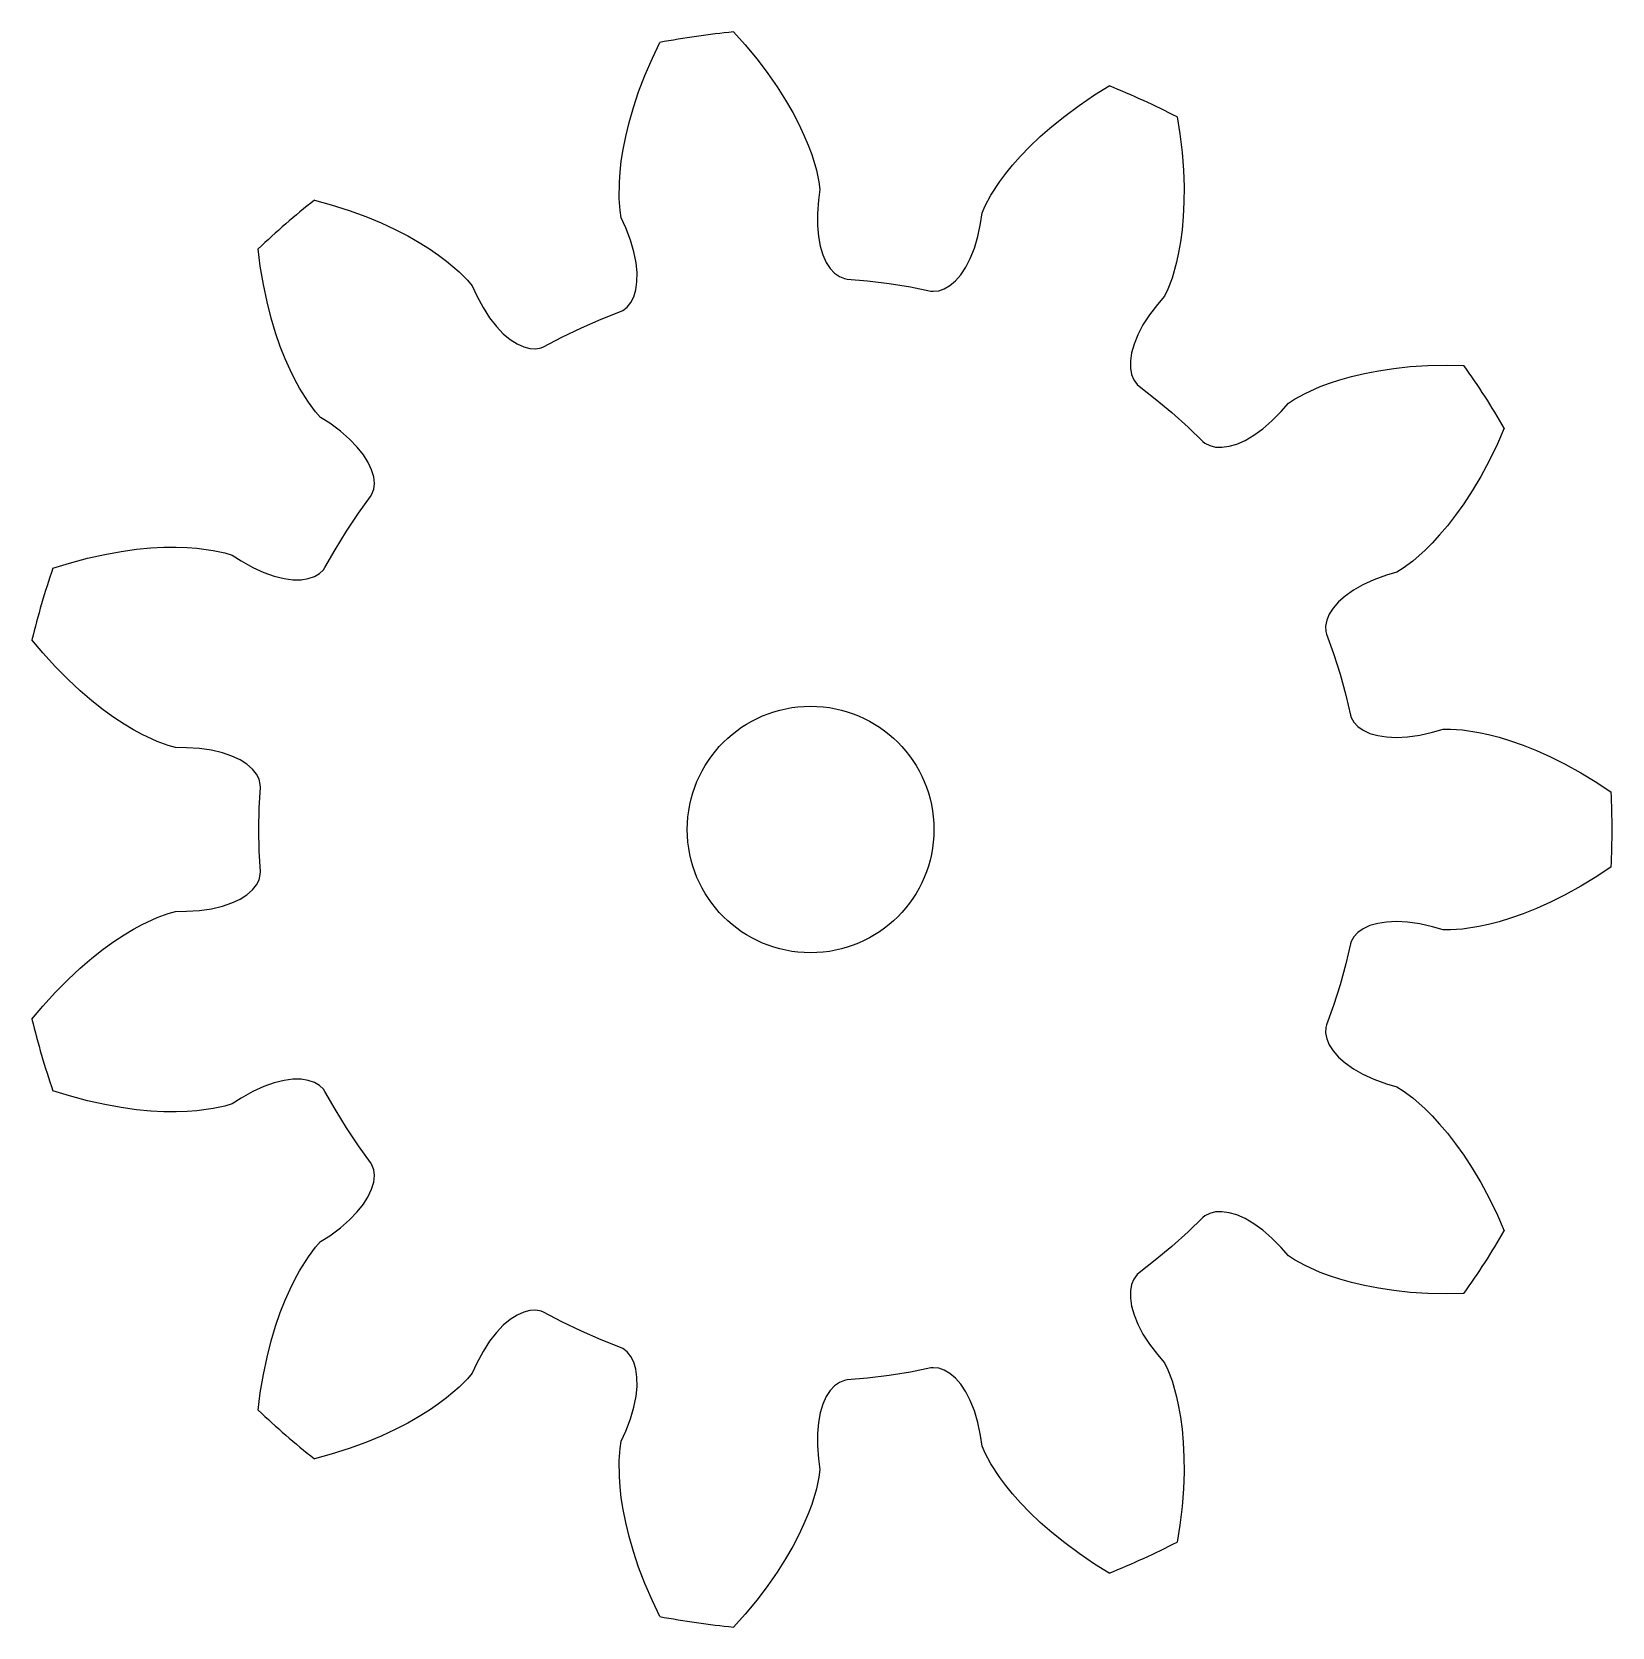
# Model space of a CAD drawing. Extents: x -12.6 to 13, y -12.9 to 12.9.
import ezdxf

# ---------------------------------------------------------------- set-up
doc = ezdxf.new("R2010")
doc.units = 0

msp = doc.modelspace()

# ---------------------------------------------------------------- linework, layer by layer
msp.add_circle((0, 0), 2)
msp.add_circle((0, 0), 2)
at = {"layer": 'layer0'}
for p, q in [((-2.567, 12.515), (-2.447, 12.768)), ((-1.249, 12.94), (-1.063, 12.732)), ((-1.063, 12.732), (-0.868, 12.497)), ((-2.688, 12.235), (-2.567, 12.515)), ((-0.868, 12.497), (-0.694, 12.267)), ((-2.79, 11.966), (-2.688, 12.235)), ((-0.694, 12.267), (-0.541, 12.046)), ((-2.875, 11.711), (-2.79, 11.966)), ((-0.541, 12.046), (-0.407, 11.835)), ((4.354, 11.746), (4.607, 11.917)), ((4.607, 11.917), (4.844, 12.064)), ((-2.944, 11.47), (-2.875, 11.711)), ((-0.407, 11.835), (-0.29, 11.633)), ((4.122, 11.575), (4.354, 11.746)), ((-2.999, 11.244), (-2.944, 11.47)), ((-0.29, 11.633), (-0.191, 11.442)), ((-0.191, 11.442), (-0.108, 11.266)), ((3.724, 11.241), (3.913, 11.406)), ((3.913, 11.406), (4.122, 11.575)), ((5.945, 11.561), (5.989, 11.285)), ((-3.041, 11.033), (-2.999, 11.244)), ((-0.108, 11.266), (-0.038, 11.1)), ((3.556, 11.08), (3.724, 11.241)), ((5.989, 11.285), (6.026, 10.982)), ((-3.071, 10.84), (-3.041, 11.033)), ((-0.038, 11.1), (0.018, 10.951)), ((0.018, 10.951), (0.095, 10.695)), ((3.277, 10.779), (3.407, 10.925)), ((3.407, 10.925), (3.556, 11.08)), ((6.026, 10.982), (6.048, 10.695)), ((-3.102, 10.502), (-3.091, 10.662)), ((-3.091, 10.662), (-3.071, 10.84)), ((0.095, 10.695), (0.136, 10.506)), ((3.068, 10.512), (3.164, 10.64)), ((3.164, 10.64), (3.277, 10.779)), ((6.048, 10.695), (6.058, 10.426)), ((-3.104, 10.235), (-3.102, 10.502)), ((0.152, 10.385), (0.127, 10.209)), ((0.136, 10.506), (0.152, 10.385)), ((2.922, 10.289), (3.068, 10.512)), ((6.058, 10.426), (6.056, 10.176)), ((-8.047, 10.21), (-7.777, 10.136)), ((-7.777, 10.136), (-7.487, 10.043)), ((-3.09, 10.042), (-3.104, 10.235)), ((0.127, 10.209), (0.11, 9.996)), ((2.78, 10.007), (2.829, 10.118)), ((2.829, 10.118), (2.922, 10.289)), ((6.056, 10.176), (6.045, 9.943)), ((-7.487, 10.043), (-7.216, 9.944)), ((-7.216, 9.944), (-6.968, 9.842)), ((-6.968, 9.842), (-6.74, 9.736)), ((-3.071, 9.922), (-3.09, 10.042)), ((-2.998, 9.76), (-3.071, 9.922)), ((0.11, 9.996), (0.11, 9.799)), ((2.754, 9.832), (2.78, 10.007)), ((6.045, 9.943), (6.026, 9.729)), ((-6.74, 9.736), (-6.534, 9.629)), ((-6.534, 9.629), (-6.347, 9.523)), ((-2.921, 9.56), (-2.998, 9.76)), ((0.11, 9.799), (0.126, 9.621)), ((0.126, 9.621), (0.156, 9.461)), ((2.656, 9.433), (2.711, 9.622)), ((2.711, 9.622), (2.754, 9.832)), ((6.026, 9.729), (6, 9.536)), ((-8.926, 9.141), (-8.961, 9.418)), ((-6.347, 9.523), (-6.181, 9.419)), ((-6.181, 9.419), (-6.033, 9.318)), ((-6.033, 9.318), (-5.906, 9.222)), ((-2.866, 9.372), (-2.921, 9.56)), ((-2.831, 9.196), (-2.866, 9.372)), ((0.156, 9.461), (0.199, 9.321)), ((0.199, 9.321), (0.253, 9.201)), ((2.59, 9.266), (2.656, 9.433)), ((5.969, 9.359), (5.935, 9.203)), ((6, 9.536), (5.969, 9.359)), ((-8.876, 8.84), (-8.926, 9.141)), ((-5.906, 9.222), (-5.702, 9.049)), ((-2.815, 9.034), (-2.831, 9.196)), ((0.253, 9.201), (0.317, 9.102)), ((0.317, 9.102), (0.389, 9.025)), ((2.435, 8.999), (2.516, 9.122)), ((2.516, 9.122), (2.59, 9.266)), ((5.935, 9.203), (5.862, 8.946)), ((-8.816, 8.558), (-8.876, 8.84)), ((-5.702, 9.049), (-5.566, 8.911)), ((-5.566, 8.911), (-5.487, 8.818)), ((-5.487, 8.818), (-5.413, 8.657)), ((-2.835, 8.757), (-2.817, 8.887)), ((-2.817, 8.887), (-2.815, 9.034)), ((0.389, 9.025), (0.468, 8.971)), ((0.468, 8.971), (0.55, 8.938)), ((0.55, 8.938), (0.593, 8.931)), ((0.593, 8.931), (0.924, 8.902)), ((0.924, 8.902), (1.274, 8.859)), ((1.274, 8.859), (1.621, 8.802)), ((1.621, 8.802), (1.948, 8.736)), ((2.169, 8.77), (2.26, 8.823)), ((2.26, 8.823), (2.349, 8.9)), ((2.349, 8.9), (2.435, 8.999)), ((5.862, 8.946), (5.794, 8.764)), ((-8.75, 8.298), (-8.816, 8.558)), ((-5.413, 8.657), (-5.312, 8.469)), ((-2.976, 8.476), (-2.916, 8.55)), ((-2.916, 8.55), (-2.869, 8.644)), ((-2.869, 8.644), (-2.835, 8.757)), ((1.948, 8.736), (1.99, 8.731)), ((1.99, 8.731), (2.079, 8.739)), ((2.079, 8.739), (2.169, 8.77)), ((5.742, 8.654), (5.627, 8.52)), ((5.794, 8.764), (5.742, 8.654)), ((-8.678, 8.057), (-8.75, 8.298)), ((-5.312, 8.469), (-5.206, 8.303)), ((-5.206, 8.303), (-5.096, 8.161)), ((-3.395, 8.281), (-3.085, 8.402)), ((-3.085, 8.402), (-3.046, 8.421)), ((-3.046, 8.421), (-2.976, 8.476)), ((5.497, 8.35), (5.39, 8.185)), ((5.627, 8.52), (5.497, 8.35)), ((-8.602, 7.838), (-8.678, 8.057)), ((-5.096, 8.161), (-4.984, 8.043)), ((-4.984, 8.043), (-4.872, 7.949)), ((-4.035, 7.989), (-3.718, 8.141)), ((-3.718, 8.141), (-3.395, 8.281)), ((5.307, 8.026), (5.246, 7.875)), ((5.39, 8.185), (5.307, 8.026)), ((-8.523, 7.637), (-8.602, 7.838)), ((-4.872, 7.949), (-4.761, 7.877)), ((-4.761, 7.877), (-4.654, 7.829)), ((-4.654, 7.829), (-4.552, 7.803)), ((-4.552, 7.803), (-4.457, 7.799)), ((-4.457, 7.799), (-4.37, 7.817)), ((-4.37, 7.817), (-4.33, 7.833)), ((-4.33, 7.833), (-4.035, 7.989)), ((5.246, 7.875), (5.207, 7.733)), ((-8.444, 7.459), (-8.523, 7.637)), ((5.207, 7.733), (5.188, 7.603)), ((5.188, 7.603), (5.188, 7.486)), ((9.458, 7.48), (9.726, 7.509)), ((9.726, 7.509), (10.013, 7.527)), ((10.013, 7.527), (10.318, 7.534)), ((10.318, 7.534), (10.597, 7.53)), ((-8.364, 7.298), (-8.444, 7.459)), ((-8.288, 7.158), (-8.364, 7.298)), ((5.188, 7.486), (5.207, 7.382)), ((5.207, 7.382), (5.243, 7.294)), ((5.243, 7.294), (5.295, 7.222)), ((8.414, 7.24), (8.585, 7.296)), ((8.585, 7.296), (8.772, 7.349)), ((8.772, 7.349), (8.982, 7.399)), ((8.982, 7.399), (9.21, 7.443)), ((9.21, 7.443), (9.458, 7.48)), ((-8.145, 6.932), (-8.288, 7.158)), ((5.295, 7.222), (5.327, 7.193)), ((5.327, 7.193), (5.59, 6.989)), ((5.59, 6.989), (5.861, 6.764)), ((7.851, 6.982), (8.02, 7.076)), ((8.02, 7.076), (8.265, 7.185)), ((8.265, 7.185), (8.414, 7.24)), ((-8.029, 6.777), (-8.145, 6.932)), ((-7.948, 6.686), (-8.029, 6.777)), ((5.861, 6.764), (6.123, 6.528)), ((7.483, 6.629), (7.633, 6.782)), ((7.633, 6.782), (7.749, 6.915)), ((7.749, 6.915), (7.851, 6.982)), ((-7.799, 6.59), (-7.948, 6.686)), ((-7.626, 6.463), (-7.799, 6.59)), ((6.123, 6.528), (6.361, 6.296)), ((7.189, 6.395), (7.334, 6.5)), ((7.334, 6.5), (7.483, 6.629)), ((11.251, 6.512), (11.14, 6.256)), ((-7.478, 6.334), (-7.626, 6.463)), ((-7.353, 6.205), (-7.478, 6.334)), ((6.361, 6.296), (6.395, 6.269)), ((6.395, 6.269), (6.473, 6.228)), ((6.473, 6.228), (6.566, 6.205)), ((6.671, 6.201), (6.788, 6.217)), ((6.788, 6.217), (6.914, 6.254)), ((6.914, 6.254), (7.048, 6.313)), ((7.048, 6.313), (7.189, 6.395)), ((11.14, 6.256), (11.007, 5.981)), ((-7.252, 6.078), (-7.353, 6.205)), ((-7.174, 5.953), (-7.252, 6.078)), ((-7.12, 5.834), (-7.174, 5.953)), ((6.566, 6.205), (6.671, 6.201)), ((11.007, 5.981), (10.87, 5.728)), ((-7.087, 5.721), (-7.12, 5.834)), ((-7.076, 5.616), (-7.087, 5.721)), ((10.87, 5.728), (10.733, 5.496)), ((-7.137, 5.401), (-7.115, 5.438)), ((-7.115, 5.438), (-7.086, 5.521)), ((-7.086, 5.521), (-7.076, 5.616)), ((10.733, 5.496), (10.596, 5.286)), ((-7.333, 5.131), (-7.137, 5.401)), ((10.596, 5.286), (10.461, 5.097)), ((-7.529, 4.839), (-7.333, 5.131)), ((10.329, 4.927), (10.203, 4.778)), ((10.461, 5.097), (10.329, 4.927)), ((-7.714, 4.539), (-7.529, 4.839)), ((10.203, 4.778), (10.081, 4.646)), ((-12.023, 4.322), (-11.728, 4.401)), ((-11.728, 4.401), (-11.447, 4.464)), ((-11.447, 4.464), (-11.182, 4.512)), ((-11.182, 4.512), (-10.934, 4.546)), ((-10.934, 4.546), (-10.702, 4.568)), ((-10.702, 4.568), (-10.488, 4.58)), ((-10.488, 4.58), (-10.292, 4.582)), ((-10.292, 4.582), (-10.113, 4.577)), ((-10.113, 4.577), (-9.954, 4.565)), ((-9.954, 4.565), (-9.689, 4.529)), ((-9.689, 4.529), (-9.5, 4.488)), ((-9.5, 4.488), (-9.384, 4.452)), ((-9.384, 4.452), (-9.234, 4.357)), ((-7.877, 4.249), (-7.714, 4.539)), ((9.969, 4.533), (9.768, 4.356)), ((10.081, 4.646), (9.969, 4.533)), ((-12.289, 4.239), (-12.023, 4.322)), ((-9.234, 4.357), (-9.047, 4.252)), ((-9.047, 4.252), (-8.868, 4.171)), ((-8.868, 4.171), (-8.699, 4.111)), ((-8.048, 4.103), (-7.966, 4.152)), ((-7.966, 4.152), (-7.902, 4.214)), ((-7.902, 4.214), (-7.877, 4.249)), ((9.509, 4.176), (9.34, 4.126)), ((9.613, 4.241), (9.509, 4.176)), ((9.768, 4.356), (9.613, 4.241)), ((-8.699, 4.111), (-8.541, 4.072)), ((-8.541, 4.072), (-8.396, 4.053)), ((-8.396, 4.053), (-8.264, 4.053)), ((-8.264, 4.053), (-8.148, 4.07)), ((-8.148, 4.07), (-8.048, 4.103)), ((8.804, 3.882), (8.671, 3.788)), ((8.959, 3.971), (8.804, 3.882)), ((9.138, 4.053), (8.959, 3.971)), ((9.34, 4.126), (9.138, 4.053)), ((8.561, 3.691), (8.475, 3.592)), ((8.671, 3.788), (8.561, 3.691)), ((8.372, 3.395), (8.354, 3.301)), ((8.412, 3.492), (8.372, 3.395)), ((8.475, 3.592), (8.412, 3.492)), ((8.354, 3.301), (8.359, 3.213)), ((8.359, 3.213), (8.37, 3.171)), ((8.37, 3.171), (8.482, 2.857)), ((-12.451, 2.864), (-12.63, 3.078)), ((-12.246, 2.638), (-12.451, 2.864)), ((8.482, 2.857), (8.587, 2.522)), ((-12.044, 2.433), (-12.246, 2.638)), ((-11.847, 2.25), (-12.044, 2.433)), ((8.587, 2.522), (8.68, 2.182)), ((-11.656, 2.087), (-11.847, 2.25)), ((-11.473, 1.943), (-11.656, 2.087)), ((8.68, 2.182), (8.755, 1.857)), ((-11.299, 1.817), (-11.473, 1.943)), ((-11.136, 1.71), (-11.299, 1.817)), ((8.755, 1.857), (8.769, 1.817)), ((8.769, 1.817), (8.813, 1.739)), ((-10.982, 1.618), (-11.136, 1.71)), ((-10.842, 1.541), (-10.982, 1.618)), ((8.813, 1.739), (8.878, 1.67)), ((8.878, 1.67), (8.965, 1.61)), ((8.965, 1.61), (9.071, 1.56)), ((9.071, 1.56), (9.198, 1.523)), ((9.879, 1.531), (10.087, 1.579)), ((10.087, 1.579), (10.258, 1.628)), ((10.258, 1.628), (10.379, 1.63)), ((10.379, 1.63), (10.573, 1.616)), ((10.573, 1.616), (10.837, 1.576)), ((10.837, 1.576), (10.993, 1.542)), ((-10.6, 1.428), (-10.842, 1.541)), ((-10.418, 1.361), (-10.6, 1.428)), ((-10.301, 1.328), (-10.418, 1.361)), ((-10.124, 1.327), (-10.301, 1.328)), ((-9.91, 1.314), (-10.124, 1.327)), ((-9.715, 1.286), (-9.91, 1.314)), ((9.198, 1.523), (9.342, 1.501)), ((9.342, 1.501), (9.505, 1.493)), ((9.505, 1.493), (9.684, 1.503)), ((9.684, 1.503), (9.879, 1.531)), ((10.993, 1.542), (11.166, 1.497)), ((11.166, 1.497), (11.353, 1.44)), ((11.353, 1.44), (11.556, 1.368)), ((11.556, 1.368), (11.772, 1.282)), ((-9.541, 1.245), (-9.715, 1.286)), ((-9.387, 1.192), (-9.541, 1.245)), ((-9.254, 1.129), (-9.387, 1.192)), ((-9.143, 1.059), (-9.254, 1.129)), ((-9.055, 0.981), (-9.143, 1.059)), ((11.772, 1.282), (12.001, 1.179)), ((12.001, 1.179), (12.241, 1.059)), ((12.241, 1.059), (12.493, 0.919)), ((-8.989, 0.899), (-9.055, 0.981)), ((-8.946, 0.814), (-8.989, 0.899)), ((-8.926, 0.728), (-8.946, 0.814)), ((12.493, 0.919), (12.753, 0.76)), ((-8.943, 0.352), (-8.924, 0.684)), ((-8.924, 0.684), (-8.926, 0.728)), ((12.753, 0.76), (12.986, 0.605)), ((-8.95, 0), (-8.943, 0.352)), ((-8.943, -0.352), (-8.95, 0)), ((-8.924, -0.684), (-8.943, -0.352)), ((-8.946, -0.814), (-8.926, -0.728)), ((-8.926, -0.728), (-8.924, -0.684)), ((12.753, -0.76), (12.493, -0.919)), ((12.986, -0.605), (12.753, -0.76)), ((-9.143, -1.059), (-9.055, -0.981)), ((-9.055, -0.981), (-8.989, -0.899)), ((-8.989, -0.899), (-8.946, -0.814)), ((12.493, -0.919), (12.241, -1.059)), ((-9.91, -1.314), (-9.715, -1.286)), ((-9.715, -1.286), (-9.541, -1.245)), ((-9.541, -1.245), (-9.387, -1.192)), ((-9.387, -1.192), (-9.254, -1.129)), ((-9.254, -1.129), (-9.143, -1.059)), ((11.772, -1.282), (11.556, -1.368)), ((12.001, -1.179), (11.772, -1.282)), ((12.241, -1.059), (12.001, -1.179)), ((-10.982, -1.618), (-10.842, -1.541)), ((-10.842, -1.541), (-10.6, -1.428)), ((-10.6, -1.428), (-10.418, -1.361)), ((-10.418, -1.361), (-10.301, -1.328)), ((-10.301, -1.328), (-10.124, -1.327)), ((-10.124, -1.327), (-9.91, -1.314)), ((9.198, -1.523), (9.071, -1.56)), ((9.342, -1.501), (9.198, -1.523)), ((9.505, -1.493), (9.342, -1.501)), ((9.684, -1.503), (9.505, -1.493)), ((9.879, -1.531), (9.684, -1.503)), ((10.087, -1.579), (9.879, -1.531)), ((10.993, -1.542), (10.837, -1.576)), ((11.166, -1.497), (10.993, -1.542)), ((11.353, -1.44), (11.166, -1.497)), ((11.556, -1.368), (11.353, -1.44)), ((-11.299, -1.817), (-11.136, -1.71)), ((-11.136, -1.71), (-10.982, -1.618)), ((8.813, -1.739), (8.769, -1.817)), ((8.878, -1.67), (8.813, -1.739)), ((8.965, -1.61), (8.878, -1.67)), ((9.071, -1.56), (8.965, -1.61)), ((10.258, -1.628), (10.087, -1.579)), ((10.379, -1.63), (10.258, -1.628)), ((10.573, -1.616), (10.379, -1.63)), ((10.837, -1.576), (10.573, -1.616)), ((-11.656, -2.087), (-11.473, -1.943)), ((-11.473, -1.943), (-11.299, -1.817)), ((8.755, -1.857), (8.68, -2.182)), ((8.769, -1.817), (8.755, -1.857)), ((-12.044, -2.433), (-11.847, -2.25)), ((-11.847, -2.25), (-11.656, -2.087)), ((8.68, -2.182), (8.587, -2.522)), ((-12.246, -2.638), (-12.044, -2.433)), ((8.587, -2.522), (8.482, -2.857)), ((-12.451, -2.864), (-12.246, -2.638)), ((-12.63, -3.078), (-12.451, -2.864)), ((8.482, -2.857), (8.37, -3.171)), ((8.359, -3.213), (8.354, -3.301)), ((8.354, -3.301), (8.372, -3.395)), ((8.37, -3.171), (8.359, -3.213)), ((8.372, -3.395), (8.412, -3.492)), ((8.412, -3.492), (8.475, -3.592)), ((8.475, -3.592), (8.561, -3.691)), ((8.561, -3.691), (8.671, -3.788)), ((8.671, -3.788), (8.804, -3.882)), ((-8.699, -4.111), (-8.868, -4.171)), ((-8.541, -4.072), (-8.699, -4.111)), ((-8.396, -4.053), (-8.541, -4.072)), ((-8.264, -4.053), (-8.396, -4.053)), ((-8.148, -4.07), (-8.264, -4.053)), ((-8.048, -4.103), (-8.148, -4.07)), ((-7.966, -4.152), (-8.048, -4.103)), ((8.804, -3.882), (8.959, -3.971)), ((8.959, -3.971), (9.138, -4.053)), ((9.138, -4.053), (9.34, -4.126)), ((9.34, -4.126), (9.509, -4.176)), ((-12.023, -4.322), (-12.289, -4.239)), ((-11.728, -4.401), (-12.023, -4.322)), ((-9.234, -4.357), (-9.384, -4.452)), ((-9.047, -4.252), (-9.234, -4.357)), ((-8.868, -4.171), (-9.047, -4.252)), ((-7.902, -4.214), (-7.966, -4.152)), ((-7.877, -4.249), (-7.902, -4.214)), ((-7.714, -4.539), (-7.877, -4.249)), ((9.509, -4.176), (9.613, -4.241)), ((9.613, -4.241), (9.768, -4.356)), ((9.768, -4.356), (9.969, -4.533)), ((-11.447, -4.464), (-11.728, -4.401)), ((-11.182, -4.512), (-11.447, -4.464)), ((-10.934, -4.546), (-11.182, -4.512)), ((-10.702, -4.568), (-10.934, -4.546)), ((-10.488, -4.58), (-10.702, -4.568)), ((-10.292, -4.582), (-10.488, -4.58)), ((-10.113, -4.577), (-10.292, -4.582)), ((-9.954, -4.565), (-10.113, -4.577)), ((-9.689, -4.529), (-9.954, -4.565)), ((-9.5, -4.488), (-9.689, -4.529)), ((-9.384, -4.452), (-9.5, -4.488)), ((-7.529, -4.839), (-7.714, -4.539)), ((9.969, -4.533), (10.081, -4.646)), ((10.081, -4.646), (10.203, -4.778)), ((-7.333, -5.131), (-7.529, -4.839)), ((10.203, -4.778), (10.329, -4.927)), ((-7.137, -5.401), (-7.333, -5.131)), ((10.329, -4.927), (10.461, -5.097)), ((10.461, -5.097), (10.596, -5.286)), ((-7.115, -5.438), (-7.137, -5.401)), ((10.596, -5.286), (10.733, -5.496)), ((-7.086, -5.521), (-7.115, -5.438)), ((-7.087, -5.721), (-7.076, -5.616)), ((-7.076, -5.616), (-7.086, -5.521)), ((10.733, -5.496), (10.87, -5.728)), ((-7.174, -5.953), (-7.12, -5.834)), ((-7.12, -5.834), (-7.087, -5.721)), ((10.87, -5.728), (11.007, -5.981)), ((-7.478, -6.334), (-7.353, -6.205)), ((-7.353, -6.205), (-7.252, -6.078)), ((-7.252, -6.078), (-7.174, -5.953)), ((6.566, -6.205), (6.473, -6.228)), ((6.671, -6.201), (6.566, -6.205)), ((6.788, -6.217), (6.671, -6.201)), ((11.007, -5.981), (11.14, -6.256)), ((-7.799, -6.59), (-7.626, -6.463)), ((-7.626, -6.463), (-7.478, -6.334)), ((6.361, -6.296), (6.123, -6.528)), ((6.395, -6.269), (6.361, -6.296)), ((6.473, -6.228), (6.395, -6.269)), ((6.914, -6.254), (6.788, -6.217)), ((7.048, -6.313), (6.914, -6.254)), ((7.189, -6.395), (7.048, -6.313)), ((7.334, -6.5), (7.189, -6.395)), ((11.14, -6.256), (11.251, -6.512)), ((-8.029, -6.777), (-7.948, -6.686)), ((-7.948, -6.686), (-7.799, -6.59)), ((6.123, -6.528), (5.861, -6.764)), ((7.483, -6.629), (7.334, -6.5)), ((7.633, -6.782), (7.483, -6.629)), ((-8.288, -7.158), (-8.145, -6.932)), ((-8.145, -6.932), (-8.029, -6.777)), ((5.861, -6.764), (5.59, -6.989)), ((7.749, -6.915), (7.633, -6.782)), ((7.851, -6.982), (7.749, -6.915)), ((8.02, -7.076), (7.851, -6.982)), ((-8.364, -7.298), (-8.288, -7.158)), ((5.295, -7.222), (5.243, -7.294)), ((5.327, -7.193), (5.295, -7.222)), ((5.59, -6.989), (5.327, -7.193)), ((8.265, -7.185), (8.02, -7.076)), ((8.414, -7.24), (8.265, -7.185)), ((8.585, -7.296), (8.414, -7.24)), ((-8.523, -7.637), (-8.444, -7.459)), ((-8.444, -7.459), (-8.364, -7.298)), ((5.207, -7.382), (5.188, -7.486)), ((5.188, -7.486), (5.188, -7.603)), ((5.243, -7.294), (5.207, -7.382)), ((8.772, -7.349), (8.585, -7.296)), ((8.982, -7.399), (8.772, -7.349)), ((9.21, -7.443), (8.982, -7.399)), ((9.458, -7.48), (9.21, -7.443)), ((9.726, -7.509), (9.458, -7.48)), ((-8.602, -7.838), (-8.523, -7.637)), ((5.188, -7.603), (5.207, -7.733)), ((5.207, -7.733), (5.246, -7.875)), ((10.013, -7.527), (9.726, -7.509)), ((10.318, -7.534), (10.013, -7.527)), ((10.597, -7.53), (10.318, -7.534)), ((-8.678, -8.057), (-8.602, -7.838)), ((-4.872, -7.949), (-4.984, -8.043)), ((-4.761, -7.877), (-4.872, -7.949)), ((-4.654, -7.829), (-4.761, -7.877)), ((-4.552, -7.803), (-4.654, -7.829)), ((-4.457, -7.799), (-4.552, -7.803)), ((-4.37, -7.817), (-4.457, -7.799)), ((-4.33, -7.833), (-4.37, -7.817)), ((-4.035, -7.989), (-4.33, -7.833)), ((-3.718, -8.141), (-4.035, -7.989)), ((5.246, -7.875), (5.307, -8.026)), ((-8.75, -8.298), (-8.678, -8.057)), ((-5.096, -8.161), (-5.206, -8.303)), ((-4.984, -8.043), (-5.096, -8.161)), ((-3.395, -8.281), (-3.718, -8.141)), ((-3.085, -8.402), (-3.395, -8.281)), ((5.307, -8.026), (5.39, -8.185)), ((5.39, -8.185), (5.497, -8.35)), ((-8.816, -8.558), (-8.75, -8.298)), ((-5.312, -8.469), (-5.413, -8.657)), ((-5.206, -8.303), (-5.312, -8.469)), ((-3.046, -8.421), (-3.085, -8.402)), ((-2.976, -8.476), (-3.046, -8.421)), ((-2.916, -8.55), (-2.976, -8.476)), ((5.497, -8.35), (5.627, -8.52)), ((5.627, -8.52), (5.742, -8.654)), ((-8.876, -8.84), (-8.816, -8.558)), ((-5.413, -8.657), (-5.487, -8.818)), ((-2.869, -8.644), (-2.916, -8.55)), ((-2.835, -8.757), (-2.869, -8.644)), ((-2.817, -8.887), (-2.835, -8.757)), ((1.948, -8.736), (1.621, -8.802)), ((1.99, -8.731), (1.948, -8.736)), ((2.079, -8.739), (1.99, -8.731)), ((2.169, -8.77), (2.079, -8.739)), ((2.26, -8.823), (2.169, -8.77)), ((5.742, -8.654), (5.794, -8.764)), ((5.794, -8.764), (5.862, -8.946)), ((-8.926, -9.141), (-8.876, -8.84)), ((-5.702, -9.049), (-5.906, -9.222)), ((-5.566, -8.911), (-5.702, -9.049)), ((-5.487, -8.818), (-5.566, -8.911)), ((-2.831, -9.196), (-2.815, -9.034)), ((-2.815, -9.034), (-2.817, -8.887)), ((0.389, -9.025), (0.317, -9.102)), ((0.468, -8.971), (0.389, -9.025)), ((0.55, -8.938), (0.468, -8.971)), ((0.593, -8.931), (0.55, -8.938)), ((0.924, -8.902), (0.593, -8.931)), ((1.274, -8.859), (0.924, -8.902)), ((1.621, -8.802), (1.274, -8.859)), ((2.349, -8.9), (2.26, -8.823)), ((2.435, -8.999), (2.349, -8.9)), ((2.516, -9.122), (2.435, -8.999)), ((5.862, -8.946), (5.935, -9.203)), ((-8.961, -9.418), (-8.926, -9.141)), ((-5.906, -9.222), (-6.033, -9.318)), ((-2.866, -9.372), (-2.831, -9.196)), ((0.253, -9.201), (0.199, -9.321)), ((0.317, -9.102), (0.253, -9.201)), ((2.59, -9.266), (2.516, -9.122)), ((2.656, -9.433), (2.59, -9.266)), ((5.935, -9.203), (5.969, -9.359)), ((-6.347, -9.523), (-6.534, -9.629)), ((-6.181, -9.419), (-6.347, -9.523)), ((-6.033, -9.318), (-6.181, -9.419)), ((-2.998, -9.76), (-2.921, -9.56)), ((-2.921, -9.56), (-2.866, -9.372)), ((0.156, -9.461), (0.126, -9.621)), ((0.199, -9.321), (0.156, -9.461)), ((2.711, -9.622), (2.656, -9.433)), ((5.969, -9.359), (6, -9.536)), ((6, -9.536), (6.026, -9.729)), ((-6.74, -9.736), (-6.968, -9.842)), ((-6.534, -9.629), (-6.74, -9.736)), ((-3.071, -9.922), (-2.998, -9.76)), ((0.126, -9.621), (0.11, -9.799)), ((0.11, -9.799), (0.11, -9.996)), ((2.754, -9.832), (2.711, -9.622)), ((2.78, -10.007), (2.754, -9.832)), ((6.026, -9.729), (6.045, -9.943)), ((-7.487, -10.043), (-7.777, -10.136)), ((-7.216, -9.944), (-7.487, -10.043)), ((-6.968, -9.842), (-7.216, -9.944)), ((-3.104, -10.235), (-3.09, -10.042)), ((-3.09, -10.042), (-3.071, -9.922)), ((0.11, -9.996), (0.127, -10.209)), ((2.829, -10.118), (2.78, -10.007)), ((6.045, -9.943), (6.056, -10.176)), ((-7.777, -10.136), (-8.047, -10.21)), ((-3.102, -10.502), (-3.104, -10.235)), ((0.127, -10.209), (0.152, -10.385)), ((2.922, -10.289), (2.829, -10.118)), ((3.068, -10.512), (2.922, -10.289)), ((6.056, -10.176), (6.058, -10.426)), ((-3.091, -10.662), (-3.102, -10.502)), ((0.136, -10.506), (0.095, -10.695)), ((0.152, -10.385), (0.136, -10.506)), ((3.164, -10.64), (3.068, -10.512)), ((6.058, -10.426), (6.048, -10.695)), ((-3.071, -10.84), (-3.091, -10.662)), ((-3.041, -11.033), (-3.071, -10.84)), ((0.095, -10.695), (0.018, -10.951)), ((3.277, -10.779), (3.164, -10.64)), ((3.407, -10.925), (3.277, -10.779)), ((6.048, -10.695), (6.026, -10.982)), ((-2.999, -11.244), (-3.041, -11.033)), ((-0.038, -11.1), (-0.108, -11.266)), ((0.018, -10.951), (-0.038, -11.1)), ((3.556, -11.08), (3.407, -10.925)), ((3.724, -11.241), (3.556, -11.08)), ((6.026, -10.982), (5.989, -11.285)), ((-2.944, -11.47), (-2.999, -11.244)), ((-0.108, -11.266), (-0.191, -11.442)), ((3.913, -11.406), (3.724, -11.241)), ((5.989, -11.285), (5.945, -11.561)), ((-2.875, -11.711), (-2.944, -11.47)), ((-0.29, -11.633), (-0.407, -11.835)), ((-0.191, -11.442), (-0.29, -11.633)), ((4.122, -11.575), (3.913, -11.406)), ((4.354, -11.746), (4.122, -11.575)), ((-2.79, -11.966), (-2.875, -11.711)), ((-0.407, -11.835), (-0.541, -12.046)), ((4.607, -11.917), (4.354, -11.746)), ((-2.688, -12.235), (-2.79, -11.966)), ((-0.541, -12.046), (-0.694, -12.267)), ((4.844, -12.064), (4.607, -11.917)), ((-2.567, -12.515), (-2.688, -12.235)), ((-0.694, -12.267), (-0.868, -12.497)), ((-2.447, -12.768), (-2.567, -12.515)), ((-0.868, -12.497), (-1.063, -12.732)), ((-1.063, -12.732), (-1.249, -12.94))]:
    msp.add_line(p, q, dxfattribs=at)
for start, end in [(95.5144, 100.8493), (62.7871, 68.122), (128.2416, 133.5765), (30.0598, 35.3947), (160.9689, 166.3038), (357.3325, 362.6674), (193.6962, 199.0311), (324.6053, 329.9402), (226.4235, 231.7584), (291.878, 297.2129), (259.1507, 264.4856)]:
    msp.add_arc((0, 0), 13, start, end, dxfattribs=at)
at = {"layer": 'layer1'}
for p, q in [((-2.567, 12.515), (-2.447, 12.768)), ((-1.249, 12.94), (-1.063, 12.732)), ((-1.063, 12.732), (-0.868, 12.497)), ((-2.688, 12.235), (-2.567, 12.515)), ((-0.868, 12.497), (-0.694, 12.267)), ((-2.79, 11.966), (-2.688, 12.235)), ((-0.694, 12.267), (-0.541, 12.046)), ((-2.875, 11.711), (-2.79, 11.966)), ((-0.541, 12.046), (-0.407, 11.835)), ((4.354, 11.746), (4.607, 11.917)), ((4.607, 11.917), (4.844, 12.064)), ((-2.944, 11.47), (-2.875, 11.711)), ((-0.407, 11.835), (-0.29, 11.633)), ((4.122, 11.575), (4.354, 11.746)), ((-2.999, 11.244), (-2.944, 11.47)), ((-0.29, 11.633), (-0.191, 11.442)), ((-0.191, 11.442), (-0.108, 11.266)), ((3.724, 11.241), (3.913, 11.406)), ((3.913, 11.406), (4.122, 11.575)), ((5.945, 11.561), (5.989, 11.285)), ((-3.041, 11.033), (-2.999, 11.244)), ((-0.108, 11.266), (-0.038, 11.1)), ((3.556, 11.08), (3.724, 11.241)), ((5.989, 11.285), (6.026, 10.982)), ((-3.071, 10.84), (-3.041, 11.033)), ((-0.038, 11.1), (0.018, 10.951)), ((0.018, 10.951), (0.095, 10.695)), ((3.277, 10.779), (3.407, 10.925)), ((3.407, 10.925), (3.556, 11.08)), ((6.026, 10.982), (6.048, 10.695)), ((-3.102, 10.502), (-3.091, 10.662)), ((-3.091, 10.662), (-3.071, 10.84)), ((0.095, 10.695), (0.136, 10.506)), ((3.068, 10.512), (3.164, 10.64)), ((3.164, 10.64), (3.277, 10.779)), ((6.048, 10.695), (6.058, 10.426)), ((-3.104, 10.235), (-3.102, 10.502)), ((0.152, 10.385), (0.127, 10.209)), ((0.136, 10.506), (0.152, 10.385)), ((2.922, 10.289), (3.068, 10.512)), ((6.058, 10.426), (6.056, 10.176)), ((-8.047, 10.21), (-7.777, 10.136)), ((-7.777, 10.136), (-7.487, 10.043)), ((-3.09, 10.042), (-3.104, 10.235)), ((0.127, 10.209), (0.11, 9.996)), ((2.78, 10.007), (2.829, 10.118)), ((2.829, 10.118), (2.922, 10.289)), ((6.056, 10.176), (6.045, 9.943)), ((-7.487, 10.043), (-7.216, 9.944)), ((-7.216, 9.944), (-6.968, 9.842)), ((-6.968, 9.842), (-6.74, 9.736)), ((-3.071, 9.922), (-3.09, 10.042)), ((-2.998, 9.76), (-3.071, 9.922)), ((0.11, 9.996), (0.11, 9.799)), ((2.754, 9.832), (2.78, 10.007)), ((6.045, 9.943), (6.026, 9.729)), ((-6.74, 9.736), (-6.534, 9.629)), ((-6.534, 9.629), (-6.347, 9.523)), ((-2.921, 9.56), (-2.998, 9.76)), ((0.11, 9.799), (0.126, 9.621)), ((0.126, 9.621), (0.156, 9.461)), ((2.656, 9.433), (2.711, 9.622)), ((2.711, 9.622), (2.754, 9.832)), ((6.026, 9.729), (6, 9.536)), ((-8.926, 9.141), (-8.961, 9.418)), ((-6.347, 9.523), (-6.181, 9.419)), ((-6.181, 9.419), (-6.033, 9.318)), ((-6.033, 9.318), (-5.906, 9.222)), ((-2.866, 9.372), (-2.921, 9.56)), ((-2.831, 9.196), (-2.866, 9.372)), ((0.156, 9.461), (0.199, 9.321)), ((0.199, 9.321), (0.253, 9.201)), ((2.59, 9.266), (2.656, 9.433)), ((5.969, 9.359), (5.935, 9.203)), ((6, 9.536), (5.969, 9.359)), ((-8.876, 8.84), (-8.926, 9.141)), ((-5.906, 9.222), (-5.702, 9.049)), ((-2.815, 9.034), (-2.831, 9.196)), ((0.253, 9.201), (0.317, 9.102)), ((0.317, 9.102), (0.389, 9.025)), ((2.435, 8.999), (2.516, 9.122)), ((2.516, 9.122), (2.59, 9.266)), ((5.935, 9.203), (5.862, 8.946)), ((-8.816, 8.558), (-8.876, 8.84)), ((-5.702, 9.049), (-5.566, 8.911)), ((-5.566, 8.911), (-5.487, 8.818)), ((-5.487, 8.818), (-5.413, 8.657)), ((-2.835, 8.757), (-2.817, 8.887)), ((-2.817, 8.887), (-2.815, 9.034)), ((0.389, 9.025), (0.468, 8.971)), ((0.468, 8.971), (0.55, 8.938)), ((0.55, 8.938), (0.593, 8.931)), ((0.593, 8.931), (0.924, 8.902)), ((0.924, 8.902), (1.274, 8.859)), ((1.274, 8.859), (1.621, 8.802)), ((1.621, 8.802), (1.948, 8.736)), ((2.169, 8.77), (2.26, 8.823)), ((2.26, 8.823), (2.349, 8.9)), ((2.349, 8.9), (2.435, 8.999)), ((5.862, 8.946), (5.794, 8.764)), ((-8.75, 8.298), (-8.816, 8.558)), ((-5.413, 8.657), (-5.312, 8.469)), ((-2.976, 8.476), (-2.916, 8.55)), ((-2.916, 8.55), (-2.869, 8.644)), ((-2.869, 8.644), (-2.835, 8.757)), ((1.948, 8.736), (1.99, 8.731)), ((1.99, 8.731), (2.079, 8.739)), ((2.079, 8.739), (2.169, 8.77)), ((5.742, 8.654), (5.627, 8.52)), ((5.794, 8.764), (5.742, 8.654)), ((-8.678, 8.057), (-8.75, 8.298)), ((-5.312, 8.469), (-5.206, 8.303)), ((-5.206, 8.303), (-5.096, 8.161)), ((-3.395, 8.281), (-3.085, 8.402)), ((-3.085, 8.402), (-3.046, 8.421)), ((-3.046, 8.421), (-2.976, 8.476)), ((5.497, 8.35), (5.39, 8.185)), ((5.627, 8.52), (5.497, 8.35)), ((-8.602, 7.838), (-8.678, 8.057)), ((-5.096, 8.161), (-4.984, 8.043)), ((-4.984, 8.043), (-4.872, 7.949)), ((-4.035, 7.989), (-3.718, 8.141)), ((-3.718, 8.141), (-3.395, 8.281)), ((5.307, 8.026), (5.246, 7.875)), ((5.39, 8.185), (5.307, 8.026)), ((-8.523, 7.637), (-8.602, 7.838)), ((-4.872, 7.949), (-4.761, 7.877)), ((-4.761, 7.877), (-4.654, 7.829)), ((-4.654, 7.829), (-4.552, 7.803)), ((-4.552, 7.803), (-4.457, 7.799)), ((-4.457, 7.799), (-4.37, 7.817)), ((-4.37, 7.817), (-4.33, 7.833)), ((-4.33, 7.833), (-4.035, 7.989)), ((5.246, 7.875), (5.207, 7.733)), ((-8.444, 7.459), (-8.523, 7.637)), ((5.207, 7.733), (5.188, 7.603)), ((5.188, 7.603), (5.188, 7.486)), ((9.458, 7.48), (9.726, 7.509)), ((9.726, 7.509), (10.013, 7.527)), ((10.013, 7.527), (10.318, 7.534)), ((10.318, 7.534), (10.597, 7.53)), ((-8.364, 7.298), (-8.444, 7.459)), ((-8.288, 7.158), (-8.364, 7.298)), ((5.188, 7.486), (5.207, 7.382)), ((5.207, 7.382), (5.243, 7.294)), ((5.243, 7.294), (5.295, 7.222)), ((8.414, 7.24), (8.585, 7.296)), ((8.585, 7.296), (8.772, 7.349)), ((8.772, 7.349), (8.982, 7.399)), ((8.982, 7.399), (9.21, 7.443)), ((9.21, 7.443), (9.458, 7.48)), ((-8.145, 6.932), (-8.288, 7.158)), ((5.295, 7.222), (5.327, 7.193)), ((5.327, 7.193), (5.59, 6.989)), ((5.59, 6.989), (5.861, 6.764)), ((7.851, 6.982), (8.02, 7.076)), ((8.02, 7.076), (8.265, 7.185)), ((8.265, 7.185), (8.414, 7.24)), ((-8.029, 6.777), (-8.145, 6.932)), ((-7.948, 6.686), (-8.029, 6.777)), ((5.861, 6.764), (6.123, 6.528)), ((7.483, 6.629), (7.633, 6.782)), ((7.633, 6.782), (7.749, 6.915)), ((7.749, 6.915), (7.851, 6.982)), ((-7.799, 6.59), (-7.948, 6.686)), ((-7.626, 6.463), (-7.799, 6.59)), ((6.123, 6.528), (6.361, 6.296)), ((7.189, 6.395), (7.334, 6.5)), ((7.334, 6.5), (7.483, 6.629)), ((11.251, 6.512), (11.14, 6.256)), ((-7.478, 6.334), (-7.626, 6.463)), ((-7.353, 6.205), (-7.478, 6.334)), ((6.361, 6.296), (6.395, 6.269)), ((6.395, 6.269), (6.473, 6.228)), ((6.473, 6.228), (6.566, 6.205)), ((6.671, 6.201), (6.788, 6.217)), ((6.788, 6.217), (6.914, 6.254)), ((6.914, 6.254), (7.048, 6.313)), ((7.048, 6.313), (7.189, 6.395)), ((11.14, 6.256), (11.007, 5.981)), ((-7.252, 6.078), (-7.353, 6.205)), ((-7.174, 5.953), (-7.252, 6.078)), ((-7.12, 5.834), (-7.174, 5.953)), ((6.566, 6.205), (6.671, 6.201)), ((11.007, 5.981), (10.87, 5.728)), ((-7.087, 5.721), (-7.12, 5.834)), ((-7.076, 5.616), (-7.087, 5.721)), ((10.87, 5.728), (10.733, 5.496)), ((-7.137, 5.401), (-7.115, 5.438)), ((-7.115, 5.438), (-7.086, 5.521)), ((-7.086, 5.521), (-7.076, 5.616)), ((10.733, 5.496), (10.596, 5.286)), ((-7.333, 5.131), (-7.137, 5.401)), ((10.596, 5.286), (10.461, 5.097)), ((-7.529, 4.839), (-7.333, 5.131)), ((10.329, 4.927), (10.203, 4.778)), ((10.461, 5.097), (10.329, 4.927)), ((-7.714, 4.539), (-7.529, 4.839)), ((10.203, 4.778), (10.081, 4.646)), ((-12.023, 4.322), (-11.728, 4.401)), ((-11.728, 4.401), (-11.447, 4.464)), ((-11.447, 4.464), (-11.182, 4.512)), ((-11.182, 4.512), (-10.934, 4.546)), ((-10.934, 4.546), (-10.702, 4.568)), ((-10.702, 4.568), (-10.488, 4.58)), ((-10.488, 4.58), (-10.292, 4.582)), ((-10.292, 4.582), (-10.113, 4.577)), ((-10.113, 4.577), (-9.954, 4.565)), ((-9.954, 4.565), (-9.689, 4.529)), ((-9.689, 4.529), (-9.5, 4.488)), ((-9.5, 4.488), (-9.384, 4.452)), ((-9.384, 4.452), (-9.234, 4.357)), ((-7.877, 4.249), (-7.714, 4.539)), ((9.969, 4.533), (9.768, 4.356)), ((10.081, 4.646), (9.969, 4.533)), ((-12.289, 4.239), (-12.023, 4.322)), ((-9.234, 4.357), (-9.047, 4.252)), ((-9.047, 4.252), (-8.868, 4.171)), ((-8.868, 4.171), (-8.699, 4.111)), ((-8.048, 4.103), (-7.966, 4.152)), ((-7.966, 4.152), (-7.902, 4.214)), ((-7.902, 4.214), (-7.877, 4.249)), ((9.509, 4.176), (9.34, 4.126)), ((9.613, 4.241), (9.509, 4.176)), ((9.768, 4.356), (9.613, 4.241)), ((-8.699, 4.111), (-8.541, 4.072)), ((-8.541, 4.072), (-8.396, 4.053)), ((-8.396, 4.053), (-8.264, 4.053)), ((-8.264, 4.053), (-8.148, 4.07)), ((-8.148, 4.07), (-8.048, 4.103)), ((8.804, 3.882), (8.671, 3.788)), ((8.959, 3.971), (8.804, 3.882)), ((9.138, 4.053), (8.959, 3.971)), ((9.34, 4.126), (9.138, 4.053)), ((8.561, 3.691), (8.475, 3.592)), ((8.671, 3.788), (8.561, 3.691)), ((8.372, 3.395), (8.354, 3.301)), ((8.412, 3.492), (8.372, 3.395)), ((8.475, 3.592), (8.412, 3.492)), ((8.354, 3.301), (8.359, 3.213)), ((8.359, 3.213), (8.37, 3.171)), ((8.37, 3.171), (8.482, 2.857)), ((-12.451, 2.864), (-12.63, 3.078)), ((-12.246, 2.638), (-12.451, 2.864)), ((8.482, 2.857), (8.587, 2.522)), ((-12.044, 2.433), (-12.246, 2.638)), ((-11.847, 2.25), (-12.044, 2.433)), ((8.587, 2.522), (8.68, 2.182)), ((-11.656, 2.087), (-11.847, 2.25)), ((-11.473, 1.943), (-11.656, 2.087)), ((8.68, 2.182), (8.755, 1.857)), ((-11.299, 1.817), (-11.473, 1.943)), ((-11.136, 1.71), (-11.299, 1.817)), ((8.755, 1.857), (8.769, 1.817)), ((8.769, 1.817), (8.813, 1.739)), ((-10.982, 1.618), (-11.136, 1.71)), ((-10.842, 1.541), (-10.982, 1.618)), ((8.813, 1.739), (8.878, 1.67)), ((8.878, 1.67), (8.965, 1.61)), ((8.965, 1.61), (9.071, 1.56)), ((9.071, 1.56), (9.198, 1.523)), ((9.879, 1.531), (10.087, 1.579)), ((10.087, 1.579), (10.258, 1.628)), ((10.258, 1.628), (10.379, 1.63)), ((10.379, 1.63), (10.573, 1.616)), ((10.573, 1.616), (10.837, 1.576)), ((10.837, 1.576), (10.993, 1.542)), ((-10.6, 1.428), (-10.842, 1.541)), ((-10.418, 1.361), (-10.6, 1.428)), ((-10.301, 1.328), (-10.418, 1.361)), ((-10.124, 1.327), (-10.301, 1.328)), ((-9.91, 1.314), (-10.124, 1.327)), ((-9.715, 1.286), (-9.91, 1.314)), ((9.198, 1.523), (9.342, 1.501)), ((9.342, 1.501), (9.505, 1.493)), ((9.505, 1.493), (9.684, 1.503)), ((9.684, 1.503), (9.879, 1.531)), ((10.993, 1.542), (11.166, 1.497)), ((11.166, 1.497), (11.353, 1.44)), ((11.353, 1.44), (11.556, 1.368)), ((11.556, 1.368), (11.772, 1.282)), ((-9.541, 1.245), (-9.715, 1.286)), ((-9.387, 1.192), (-9.541, 1.245)), ((-9.254, 1.129), (-9.387, 1.192)), ((-9.143, 1.059), (-9.254, 1.129)), ((-9.055, 0.981), (-9.143, 1.059)), ((11.772, 1.282), (12.001, 1.179)), ((12.001, 1.179), (12.241, 1.059)), ((12.241, 1.059), (12.493, 0.919)), ((-8.989, 0.899), (-9.055, 0.981)), ((-8.946, 0.814), (-8.989, 0.899)), ((-8.926, 0.728), (-8.946, 0.814)), ((12.493, 0.919), (12.753, 0.76)), ((-8.943, 0.352), (-8.924, 0.684)), ((-8.924, 0.684), (-8.926, 0.728)), ((12.753, 0.76), (12.986, 0.605)), ((-8.95, 0), (-8.943, 0.352)), ((-8.943, -0.352), (-8.95, 0)), ((-8.924, -0.684), (-8.943, -0.352)), ((-8.946, -0.814), (-8.926, -0.728)), ((-8.926, -0.728), (-8.924, -0.684)), ((12.753, -0.76), (12.493, -0.919)), ((12.986, -0.605), (12.753, -0.76)), ((-9.143, -1.059), (-9.055, -0.981)), ((-9.055, -0.981), (-8.989, -0.899)), ((-8.989, -0.899), (-8.946, -0.814)), ((12.493, -0.919), (12.241, -1.059)), ((-9.91, -1.314), (-9.715, -1.286)), ((-9.715, -1.286), (-9.541, -1.245)), ((-9.541, -1.245), (-9.387, -1.192)), ((-9.387, -1.192), (-9.254, -1.129)), ((-9.254, -1.129), (-9.143, -1.059)), ((11.772, -1.282), (11.556, -1.368)), ((12.001, -1.179), (11.772, -1.282)), ((12.241, -1.059), (12.001, -1.179)), ((-10.982, -1.618), (-10.842, -1.541)), ((-10.842, -1.541), (-10.6, -1.428)), ((-10.6, -1.428), (-10.418, -1.361)), ((-10.418, -1.361), (-10.301, -1.328)), ((-10.301, -1.328), (-10.124, -1.327)), ((-10.124, -1.327), (-9.91, -1.314)), ((9.198, -1.523), (9.071, -1.56)), ((9.342, -1.501), (9.198, -1.523)), ((9.505, -1.493), (9.342, -1.501)), ((9.684, -1.503), (9.505, -1.493)), ((9.879, -1.531), (9.684, -1.503)), ((10.087, -1.579), (9.879, -1.531)), ((10.993, -1.542), (10.837, -1.576)), ((11.166, -1.497), (10.993, -1.542)), ((11.353, -1.44), (11.166, -1.497)), ((11.556, -1.368), (11.353, -1.44)), ((-11.299, -1.817), (-11.136, -1.71)), ((-11.136, -1.71), (-10.982, -1.618)), ((8.813, -1.739), (8.769, -1.817)), ((8.878, -1.67), (8.813, -1.739)), ((8.965, -1.61), (8.878, -1.67)), ((9.071, -1.56), (8.965, -1.61)), ((10.258, -1.628), (10.087, -1.579)), ((10.379, -1.63), (10.258, -1.628)), ((10.573, -1.616), (10.379, -1.63)), ((10.837, -1.576), (10.573, -1.616)), ((-11.656, -2.087), (-11.473, -1.943)), ((-11.473, -1.943), (-11.299, -1.817)), ((8.755, -1.857), (8.68, -2.182)), ((8.769, -1.817), (8.755, -1.857)), ((-12.044, -2.433), (-11.847, -2.25)), ((-11.847, -2.25), (-11.656, -2.087)), ((8.68, -2.182), (8.587, -2.522)), ((-12.246, -2.638), (-12.044, -2.433)), ((8.587, -2.522), (8.482, -2.857)), ((-12.451, -2.864), (-12.246, -2.638)), ((-12.63, -3.078), (-12.451, -2.864)), ((8.482, -2.857), (8.37, -3.171)), ((8.359, -3.213), (8.354, -3.301)), ((8.354, -3.301), (8.372, -3.395)), ((8.37, -3.171), (8.359, -3.213)), ((8.372, -3.395), (8.412, -3.492)), ((8.412, -3.492), (8.475, -3.592)), ((8.475, -3.592), (8.561, -3.691)), ((8.561, -3.691), (8.671, -3.788)), ((8.671, -3.788), (8.804, -3.882)), ((-8.699, -4.111), (-8.868, -4.171)), ((-8.541, -4.072), (-8.699, -4.111)), ((-8.396, -4.053), (-8.541, -4.072)), ((-8.264, -4.053), (-8.396, -4.053)), ((-8.148, -4.07), (-8.264, -4.053)), ((-8.048, -4.103), (-8.148, -4.07)), ((-7.966, -4.152), (-8.048, -4.103)), ((8.804, -3.882), (8.959, -3.971)), ((8.959, -3.971), (9.138, -4.053)), ((9.138, -4.053), (9.34, -4.126)), ((9.34, -4.126), (9.509, -4.176)), ((-12.023, -4.322), (-12.289, -4.239)), ((-11.728, -4.401), (-12.023, -4.322)), ((-9.234, -4.357), (-9.384, -4.452)), ((-9.047, -4.252), (-9.234, -4.357)), ((-8.868, -4.171), (-9.047, -4.252)), ((-7.902, -4.214), (-7.966, -4.152)), ((-7.877, -4.249), (-7.902, -4.214)), ((-7.714, -4.539), (-7.877, -4.249)), ((9.509, -4.176), (9.613, -4.241)), ((9.613, -4.241), (9.768, -4.356)), ((9.768, -4.356), (9.969, -4.533)), ((-11.447, -4.464), (-11.728, -4.401)), ((-11.182, -4.512), (-11.447, -4.464)), ((-10.934, -4.546), (-11.182, -4.512)), ((-10.702, -4.568), (-10.934, -4.546)), ((-10.488, -4.58), (-10.702, -4.568)), ((-10.292, -4.582), (-10.488, -4.58)), ((-10.113, -4.577), (-10.292, -4.582)), ((-9.954, -4.565), (-10.113, -4.577)), ((-9.689, -4.529), (-9.954, -4.565)), ((-9.5, -4.488), (-9.689, -4.529)), ((-9.384, -4.452), (-9.5, -4.488)), ((-7.529, -4.839), (-7.714, -4.539)), ((9.969, -4.533), (10.081, -4.646)), ((10.081, -4.646), (10.203, -4.778)), ((-7.333, -5.131), (-7.529, -4.839)), ((10.203, -4.778), (10.329, -4.927)), ((-7.137, -5.401), (-7.333, -5.131)), ((10.329, -4.927), (10.461, -5.097)), ((10.461, -5.097), (10.596, -5.286)), ((-7.115, -5.438), (-7.137, -5.401)), ((10.596, -5.286), (10.733, -5.496)), ((-7.086, -5.521), (-7.115, -5.438)), ((-7.087, -5.721), (-7.076, -5.616)), ((-7.076, -5.616), (-7.086, -5.521)), ((10.733, -5.496), (10.87, -5.728)), ((-7.174, -5.953), (-7.12, -5.834)), ((-7.12, -5.834), (-7.087, -5.721)), ((10.87, -5.728), (11.007, -5.981)), ((-7.478, -6.334), (-7.353, -6.205)), ((-7.353, -6.205), (-7.252, -6.078)), ((-7.252, -6.078), (-7.174, -5.953)), ((6.566, -6.205), (6.473, -6.228)), ((6.671, -6.201), (6.566, -6.205)), ((6.788, -6.217), (6.671, -6.201)), ((11.007, -5.981), (11.14, -6.256)), ((-7.799, -6.59), (-7.626, -6.463)), ((-7.626, -6.463), (-7.478, -6.334)), ((6.361, -6.296), (6.123, -6.528)), ((6.395, -6.269), (6.361, -6.296)), ((6.473, -6.228), (6.395, -6.269)), ((6.914, -6.254), (6.788, -6.217)), ((7.048, -6.313), (6.914, -6.254)), ((7.189, -6.395), (7.048, -6.313)), ((7.334, -6.5), (7.189, -6.395)), ((11.14, -6.256), (11.251, -6.512)), ((-8.029, -6.777), (-7.948, -6.686)), ((-7.948, -6.686), (-7.799, -6.59)), ((6.123, -6.528), (5.861, -6.764)), ((7.483, -6.629), (7.334, -6.5)), ((7.633, -6.782), (7.483, -6.629)), ((-8.288, -7.158), (-8.145, -6.932)), ((-8.145, -6.932), (-8.029, -6.777)), ((5.861, -6.764), (5.59, -6.989)), ((7.749, -6.915), (7.633, -6.782)), ((7.851, -6.982), (7.749, -6.915)), ((8.02, -7.076), (7.851, -6.982)), ((-8.364, -7.298), (-8.288, -7.158)), ((5.295, -7.222), (5.243, -7.294)), ((5.327, -7.193), (5.295, -7.222)), ((5.59, -6.989), (5.327, -7.193)), ((8.265, -7.185), (8.02, -7.076)), ((8.414, -7.24), (8.265, -7.185)), ((8.585, -7.296), (8.414, -7.24)), ((-8.523, -7.637), (-8.444, -7.459)), ((-8.444, -7.459), (-8.364, -7.298)), ((5.207, -7.382), (5.188, -7.486)), ((5.188, -7.486), (5.188, -7.603)), ((5.243, -7.294), (5.207, -7.382)), ((8.772, -7.349), (8.585, -7.296)), ((8.982, -7.399), (8.772, -7.349)), ((9.21, -7.443), (8.982, -7.399)), ((9.458, -7.48), (9.21, -7.443)), ((9.726, -7.509), (9.458, -7.48)), ((-8.602, -7.838), (-8.523, -7.637)), ((5.188, -7.603), (5.207, -7.733)), ((5.207, -7.733), (5.246, -7.875)), ((10.013, -7.527), (9.726, -7.509)), ((10.318, -7.534), (10.013, -7.527)), ((10.597, -7.53), (10.318, -7.534)), ((-8.678, -8.057), (-8.602, -7.838)), ((-4.872, -7.949), (-4.984, -8.043)), ((-4.761, -7.877), (-4.872, -7.949)), ((-4.654, -7.829), (-4.761, -7.877)), ((-4.552, -7.803), (-4.654, -7.829)), ((-4.457, -7.799), (-4.552, -7.803)), ((-4.37, -7.817), (-4.457, -7.799)), ((-4.33, -7.833), (-4.37, -7.817)), ((-4.035, -7.989), (-4.33, -7.833)), ((-3.718, -8.141), (-4.035, -7.989)), ((5.246, -7.875), (5.307, -8.026)), ((-8.75, -8.298), (-8.678, -8.057)), ((-5.096, -8.161), (-5.206, -8.303)), ((-4.984, -8.043), (-5.096, -8.161)), ((-3.395, -8.281), (-3.718, -8.141)), ((-3.085, -8.402), (-3.395, -8.281)), ((5.307, -8.026), (5.39, -8.185)), ((5.39, -8.185), (5.497, -8.35)), ((-8.816, -8.558), (-8.75, -8.298)), ((-5.312, -8.469), (-5.413, -8.657)), ((-5.206, -8.303), (-5.312, -8.469)), ((-3.046, -8.421), (-3.085, -8.402)), ((-2.976, -8.476), (-3.046, -8.421)), ((-2.916, -8.55), (-2.976, -8.476)), ((5.497, -8.35), (5.627, -8.52)), ((5.627, -8.52), (5.742, -8.654)), ((-8.876, -8.84), (-8.816, -8.558)), ((-5.413, -8.657), (-5.487, -8.818)), ((-2.869, -8.644), (-2.916, -8.55)), ((-2.835, -8.757), (-2.869, -8.644)), ((-2.817, -8.887), (-2.835, -8.757)), ((1.948, -8.736), (1.621, -8.802)), ((1.99, -8.731), (1.948, -8.736)), ((2.079, -8.739), (1.99, -8.731)), ((2.169, -8.77), (2.079, -8.739)), ((2.26, -8.823), (2.169, -8.77)), ((5.742, -8.654), (5.794, -8.764)), ((5.794, -8.764), (5.862, -8.946)), ((-8.926, -9.141), (-8.876, -8.84)), ((-5.702, -9.049), (-5.906, -9.222)), ((-5.566, -8.911), (-5.702, -9.049)), ((-5.487, -8.818), (-5.566, -8.911)), ((-2.831, -9.196), (-2.815, -9.034)), ((-2.815, -9.034), (-2.817, -8.887)), ((0.389, -9.025), (0.317, -9.102)), ((0.468, -8.971), (0.389, -9.025)), ((0.55, -8.938), (0.468, -8.971)), ((0.593, -8.931), (0.55, -8.938)), ((0.924, -8.902), (0.593, -8.931)), ((1.274, -8.859), (0.924, -8.902)), ((1.621, -8.802), (1.274, -8.859)), ((2.349, -8.9), (2.26, -8.823)), ((2.435, -8.999), (2.349, -8.9)), ((2.516, -9.122), (2.435, -8.999)), ((5.862, -8.946), (5.935, -9.203)), ((-8.961, -9.418), (-8.926, -9.141)), ((-5.906, -9.222), (-6.033, -9.318)), ((-2.866, -9.372), (-2.831, -9.196)), ((0.253, -9.201), (0.199, -9.321)), ((0.317, -9.102), (0.253, -9.201)), ((2.59, -9.266), (2.516, -9.122)), ((2.656, -9.433), (2.59, -9.266)), ((5.935, -9.203), (5.969, -9.359)), ((-6.347, -9.523), (-6.534, -9.629)), ((-6.181, -9.419), (-6.347, -9.523)), ((-6.033, -9.318), (-6.181, -9.419)), ((-2.998, -9.76), (-2.921, -9.56)), ((-2.921, -9.56), (-2.866, -9.372)), ((0.156, -9.461), (0.126, -9.621)), ((0.199, -9.321), (0.156, -9.461)), ((2.711, -9.622), (2.656, -9.433)), ((5.969, -9.359), (6, -9.536)), ((6, -9.536), (6.026, -9.729)), ((-6.74, -9.736), (-6.968, -9.842)), ((-6.534, -9.629), (-6.74, -9.736)), ((-3.071, -9.922), (-2.998, -9.76)), ((0.126, -9.621), (0.11, -9.799)), ((0.11, -9.799), (0.11, -9.996)), ((2.754, -9.832), (2.711, -9.622)), ((2.78, -10.007), (2.754, -9.832)), ((6.026, -9.729), (6.045, -9.943)), ((-7.487, -10.043), (-7.777, -10.136)), ((-7.216, -9.944), (-7.487, -10.043)), ((-6.968, -9.842), (-7.216, -9.944)), ((-3.104, -10.235), (-3.09, -10.042)), ((-3.09, -10.042), (-3.071, -9.922)), ((0.11, -9.996), (0.127, -10.209)), ((2.829, -10.118), (2.78, -10.007)), ((6.045, -9.943), (6.056, -10.176)), ((-7.777, -10.136), (-8.047, -10.21)), ((-3.102, -10.502), (-3.104, -10.235)), ((0.127, -10.209), (0.152, -10.385)), ((2.922, -10.289), (2.829, -10.118)), ((3.068, -10.512), (2.922, -10.289)), ((6.056, -10.176), (6.058, -10.426)), ((-3.091, -10.662), (-3.102, -10.502)), ((0.136, -10.506), (0.095, -10.695)), ((0.152, -10.385), (0.136, -10.506)), ((3.164, -10.64), (3.068, -10.512)), ((6.058, -10.426), (6.048, -10.695)), ((-3.071, -10.84), (-3.091, -10.662)), ((-3.041, -11.033), (-3.071, -10.84)), ((0.095, -10.695), (0.018, -10.951)), ((3.277, -10.779), (3.164, -10.64)), ((3.407, -10.925), (3.277, -10.779)), ((6.048, -10.695), (6.026, -10.982)), ((-2.999, -11.244), (-3.041, -11.033)), ((-0.038, -11.1), (-0.108, -11.266)), ((0.018, -10.951), (-0.038, -11.1)), ((3.556, -11.08), (3.407, -10.925)), ((3.724, -11.241), (3.556, -11.08)), ((6.026, -10.982), (5.989, -11.285)), ((-2.944, -11.47), (-2.999, -11.244)), ((-0.108, -11.266), (-0.191, -11.442)), ((3.913, -11.406), (3.724, -11.241)), ((5.989, -11.285), (5.945, -11.561)), ((-2.875, -11.711), (-2.944, -11.47)), ((-0.29, -11.633), (-0.407, -11.835)), ((-0.191, -11.442), (-0.29, -11.633)), ((4.122, -11.575), (3.913, -11.406)), ((4.354, -11.746), (4.122, -11.575)), ((-2.79, -11.966), (-2.875, -11.711)), ((-0.407, -11.835), (-0.541, -12.046)), ((4.607, -11.917), (4.354, -11.746)), ((-2.688, -12.235), (-2.79, -11.966)), ((-0.541, -12.046), (-0.694, -12.267)), ((4.844, -12.064), (4.607, -11.917)), ((-2.567, -12.515), (-2.688, -12.235)), ((-0.694, -12.267), (-0.868, -12.497)), ((-2.447, -12.768), (-2.567, -12.515)), ((-0.868, -12.497), (-1.063, -12.732)), ((-1.063, -12.732), (-1.249, -12.94))]:
    msp.add_line(p, q, dxfattribs=at)
for start, end in [(95.5144, 100.8493), (62.7871, 68.122), (128.2416, 133.5765), (30.0598, 35.3947), (160.9689, 166.3038), (357.3325, 362.6674), (193.6962, 199.0311), (324.6053, 329.9402), (226.4235, 231.7584), (291.878, 297.2129), (259.1507, 264.4856)]:
    msp.add_arc((0, 0), 13, start, end, dxfattribs=at)

doc.saveas('drawing.dxf')
